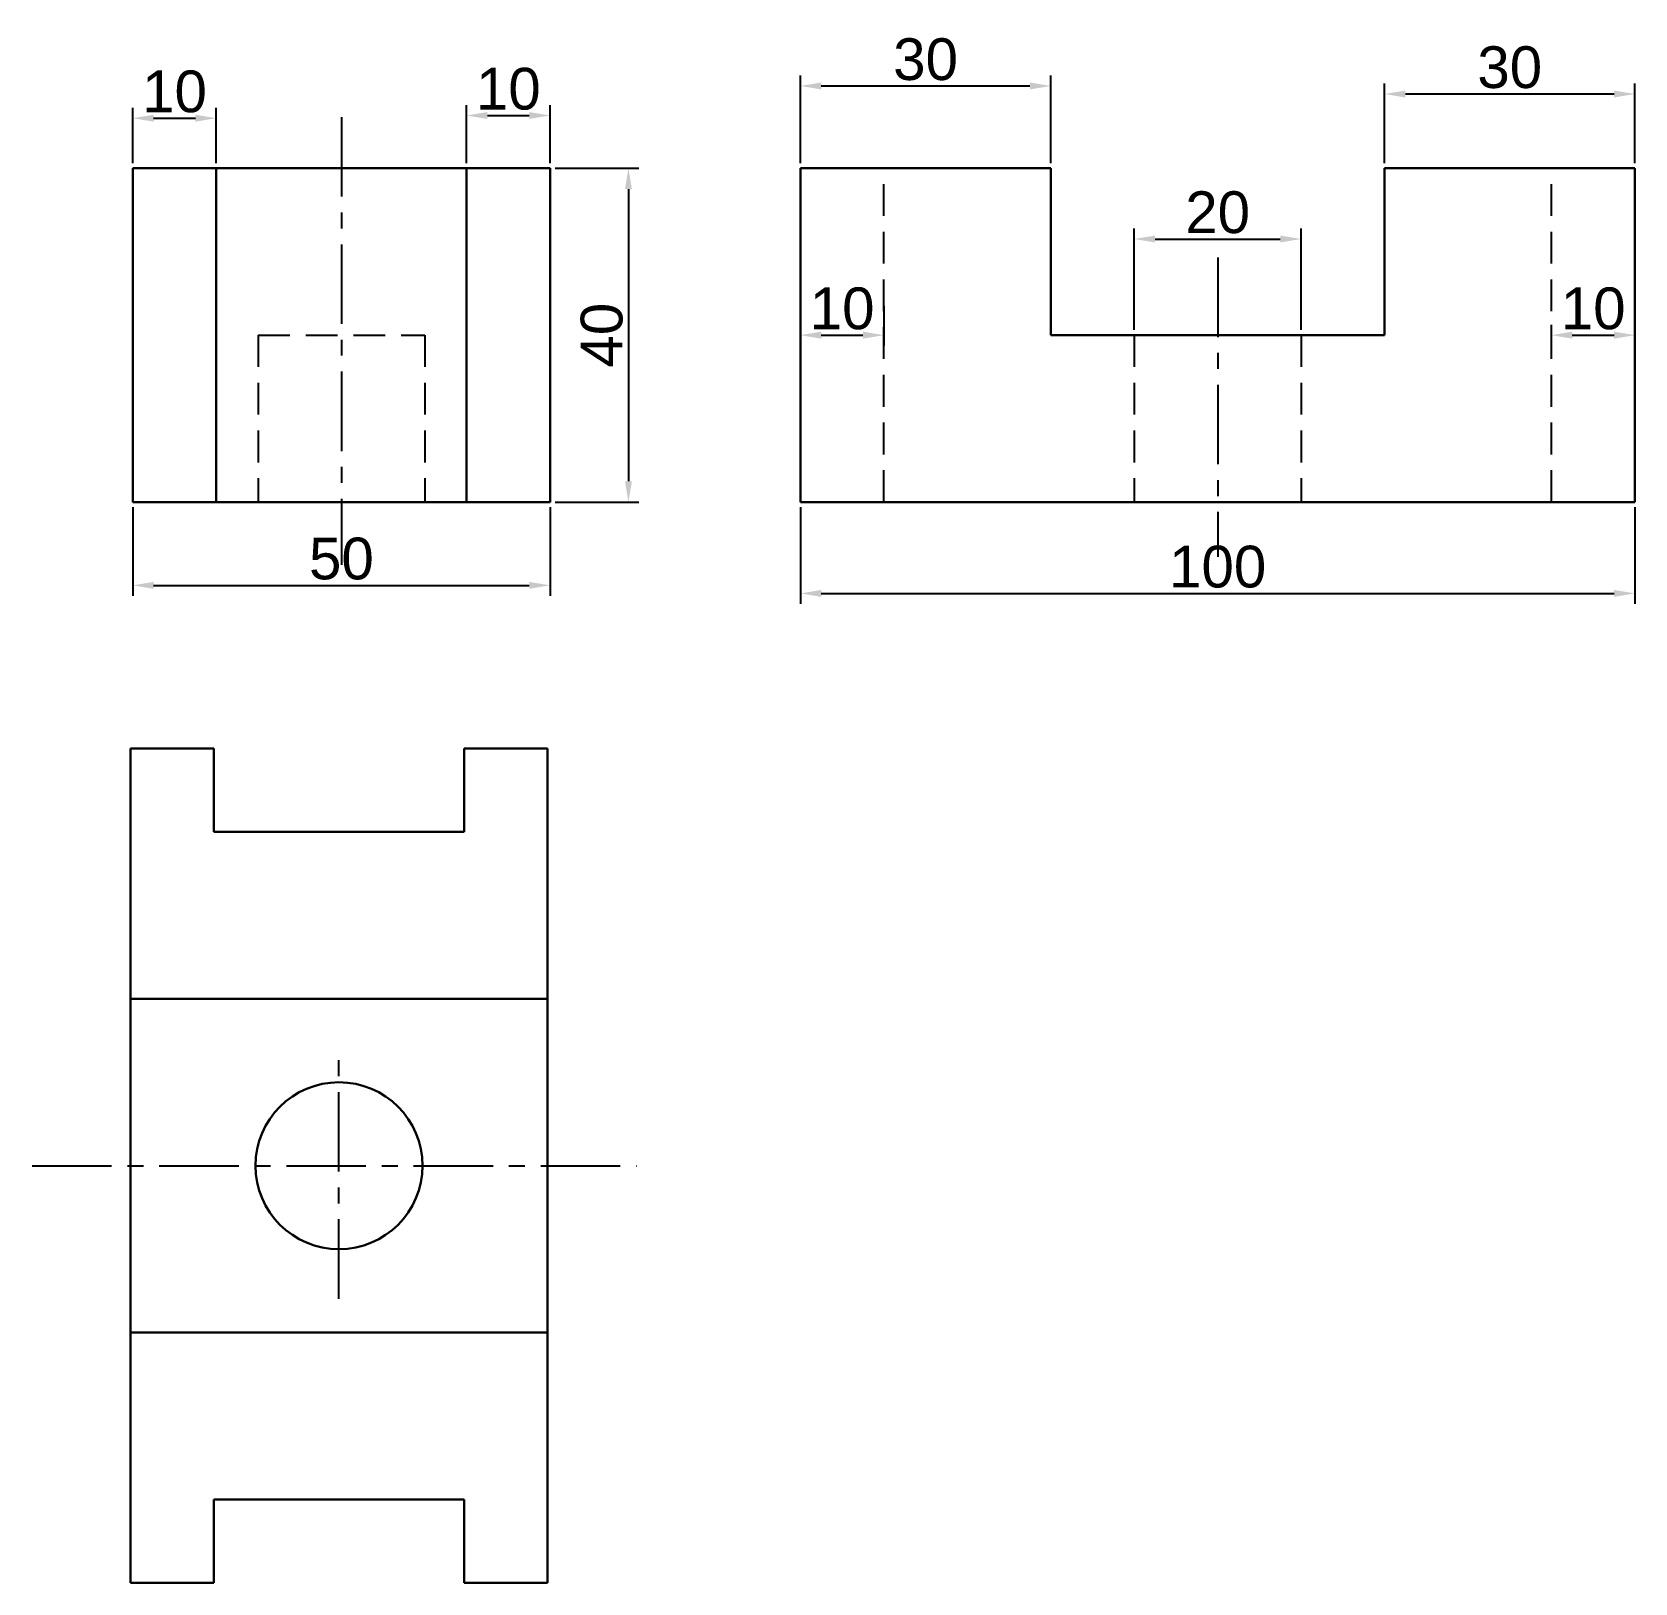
# Model space of a CAD drawing. Header units: millimetres. Extents: x 3234 to 3426, y 1697 to 1883.
import ezdxf

# ---------------------------------------------------------------- set-up
doc = ezdxf.new("R2010")
doc.units = ezdxf.units.MM
doc.header["$LTSCALE"] = 0.3
doc.linetypes.add('CENTER', pattern=[50.8, 31.75, -6.35, 6.35, -6.35])
doc.linetypes.add('DASHED', pattern=[19.05, 12.7, -6.35])
doc.styles.get("Standard").update_dxf_attribs({"font": 'arial.ttf'})
doc.dimstyles.new('ISO-25', dxfattribs={"dimtxt": 5, "dimasz": 2.5, "dimexe": 1.25, "dimexo": 0.625, "dimtad": 1, "dimtxsty": 'Standard', "dimcen": 2.5, "dimadec": 0, "dimazin": 0, "dimtfac": 1, "dimtmove": 0, "dimatfit": 3, "dimfxl": 1, "dimarcsym": 0})

# ---------------------------------------------------------------- blocks, each defined once
blk = doc.blocks.new('*D5')
at = {"color": 0, "lineweight": -2, "transparency": 16777216}
for p, q in [((3246.33, 1866.89), (3246.33, 1873.52)), ((3256.33, 1866.89), (3256.33, 1873.52)), ((3248.83, 1872.27), (3253.83, 1872.27))]:
    blk.add_line(p, q, dxfattribs=at)
at = {"color": 0, "transparency": 16777216}
for points in [[(3248.83, 1872.69), (3248.83, 1871.85), (3246.33, 1872.27)], [(3253.83, 1872.69), (3253.83, 1871.85), (3256.33, 1872.27)]]:
    blk.add_solid(points, dxfattribs=at)
at = {"layer": 'Defpoints', "color": 0, "transparency": 16777216}
for p in [(3256.33, 1872.27), (3246.33, 1866.27), (3256.33, 1866.27)]:
    blk.add_point(p, dxfattribs=at)
at = {"color": 0, "transparency": 16777216, "insert": (3251.33, 1875.45), "char_height": 5, "attachment_point": 5}
blk.add_mtext('10', dxfattribs=at)
blk = doc.blocks.new('*D6')
at = {"color": 0, "lineweight": -2, "transparency": 16777216}
for p, q in [((3246.33, 1825.64), (3246.33, 1815.04)), ((3296.33, 1825.64), (3296.33, 1815.04)), ((3248.83, 1816.29), (3293.83, 1816.29))]:
    blk.add_line(p, q, dxfattribs=at)
at = {"color": 0, "transparency": 16777216}
for points in [[(3248.83, 1816.7), (3248.83, 1815.87), (3246.33, 1816.29)], [(3293.83, 1816.7), (3293.83, 1815.87), (3296.33, 1816.29)]]:
    blk.add_solid(points, dxfattribs=at)
at = {"layer": 'Defpoints', "color": 0, "transparency": 16777216}
for p in [(3246.33, 1826.27), (3296.33, 1826.27), (3296.33, 1816.29)]:
    blk.add_point(p, dxfattribs=at)
at = {"color": 0, "transparency": 16777216, "insert": (3271.33, 1819.47), "char_height": 5, "attachment_point": 5}
blk.add_mtext('50', dxfattribs=at)
blk = doc.blocks.new('*D7')
at = {"color": 0, "lineweight": -2, "transparency": 16777216}
for p, q in [((3296.96, 1866.27), (3306.97, 1866.27)), ((3305.72, 1863.77), (3305.72, 1828.77)), ((3296.96, 1826.27), (3306.97, 1826.27))]:
    blk.add_line(p, q, dxfattribs=at)
at = {"color": 0, "transparency": 16777216}
for points in [[(3305.31, 1863.77), (3306.14, 1863.77), (3305.72, 1866.27)], [(3305.31, 1828.77), (3306.14, 1828.77), (3305.72, 1826.27)]]:
    blk.add_solid(points, dxfattribs=at)
at = {"layer": 'Defpoints', "color": 0, "transparency": 16777216}
for p in [(3296.33, 1866.27), (3296.33, 1826.27), (3305.72, 1826.27)]:
    blk.add_point(p, dxfattribs=at)
at = {"color": 0, "transparency": 16777216, "insert": (3302.54, 1846.27), "char_height": 5, "attachment_point": 5, "rotation": 90}
blk.add_mtext('40', dxfattribs=at)
blk = doc.blocks.new('*D8')
at = {"color": 0, "lineweight": -2, "transparency": 16777216}
for p, q in [((3326.33, 1825.64), (3326.33, 1814.07)), ((3426.33, 1825.64), (3426.33, 1814.07)), ((3328.83, 1815.32), (3423.83, 1815.32))]:
    blk.add_line(p, q, dxfattribs=at)
at = {"color": 0, "transparency": 16777216}
for points in [[(3328.83, 1815.74), (3328.83, 1814.91), (3326.33, 1815.32)], [(3423.83, 1815.74), (3423.83, 1814.91), (3426.33, 1815.32)]]:
    blk.add_solid(points, dxfattribs=at)
at = {"layer": 'Defpoints', "color": 0, "transparency": 16777216}
for p in [(3326.33, 1826.27), (3426.33, 1826.27), (3426.33, 1815.32)]:
    blk.add_point(p, dxfattribs=at)
at = {"color": 0, "transparency": 16777216, "insert": (3376.33, 1818.5), "char_height": 5, "attachment_point": 5}
blk.add_mtext('100', dxfattribs=at)
blk = doc.blocks.new('*D9')
at = {"color": 0, "lineweight": -2, "transparency": 16777216}
for p, q in [((3326.33, 1866.89), (3326.33, 1877.38)), ((3356.33, 1866.89), (3356.33, 1877.38)), ((3328.83, 1876.13), (3353.83, 1876.13))]:
    blk.add_line(p, q, dxfattribs=at)
at = {"color": 0, "transparency": 16777216}
for points in [[(3328.83, 1876.55), (3328.83, 1875.72), (3326.33, 1876.13)], [(3353.83, 1876.55), (3353.83, 1875.72), (3356.33, 1876.13)]]:
    blk.add_solid(points, dxfattribs=at)
at = {"layer": 'Defpoints', "color": 0, "transparency": 16777216}
for p in [(3356.33, 1876.13), (3326.33, 1866.27), (3356.33, 1866.27)]:
    blk.add_point(p, dxfattribs=at)
at = {"color": 0, "transparency": 16777216, "insert": (3341.33, 1879.31), "char_height": 5, "attachment_point": 5}
blk.add_mtext('30', dxfattribs=at)
blk = doc.blocks.new('*D10')
at = {"color": 0, "lineweight": -2, "transparency": 16777216}
for p, q in [((3396.33, 1866.89), (3396.33, 1876.42)), ((3398.83, 1875.17), (3423.83, 1875.17)), ((3426.33, 1866.89), (3426.33, 1876.42))]:
    blk.add_line(p, q, dxfattribs=at)
at = {"color": 0, "transparency": 16777216}
for points in [[(3398.83, 1875.58), (3398.83, 1874.75), (3396.33, 1875.17)], [(3423.83, 1875.58), (3423.83, 1874.75), (3426.33, 1875.17)]]:
    blk.add_solid(points, dxfattribs=at)
at = {"layer": 'Defpoints', "color": 0, "transparency": 16777216}
for p in [(3426.33, 1875.17), (3396.33, 1866.27), (3426.33, 1866.27)]:
    blk.add_point(p, dxfattribs=at)
at = {"color": 0, "transparency": 16777216, "insert": (3411.33, 1878.35), "char_height": 5, "attachment_point": 5}
blk.add_mtext('30', dxfattribs=at)
blk = doc.blocks.new('*D11')
at = {"color": 0, "lineweight": -2, "transparency": 16777216}
for p, q in [((3366.33, 1846.89), (3366.33, 1859.04)), ((3368.83, 1857.79), (3383.83, 1857.79)), ((3386.33, 1846.89), (3386.33, 1859.04))]:
    blk.add_line(p, q, dxfattribs=at)
at = {"color": 0, "transparency": 16777216}
for points in [[(3368.83, 1858.21), (3368.83, 1857.38), (3366.33, 1857.79)], [(3383.83, 1858.21), (3383.83, 1857.38), (3386.33, 1857.79)]]:
    blk.add_solid(points, dxfattribs=at)
at = {"layer": 'Defpoints', "color": 0, "transparency": 16777216}
for p in [(3386.33, 1857.79), (3366.33, 1846.27), (3386.33, 1846.27)]:
    blk.add_point(p, dxfattribs=at)
at = {"color": 0, "transparency": 16777216, "insert": (3376.33, 1860.97), "char_height": 5, "attachment_point": 5}
blk.add_mtext('20', dxfattribs=at)
blk = doc.blocks.new('*D12')
at = {"color": 0, "lineweight": -2, "transparency": 16777216}
for p, q in [((3286.33, 1866.89), (3286.33, 1873.84)), ((3296.33, 1866.89), (3296.33, 1873.84)), ((3288.83, 1872.59), (3293.83, 1872.59))]:
    blk.add_line(p, q, dxfattribs=at)
at = {"color": 0, "transparency": 16777216}
for points in [[(3288.83, 1873.01), (3288.83, 1872.18), (3286.33, 1872.59)], [(3293.83, 1873.01), (3293.83, 1872.18), (3296.33, 1872.59)]]:
    blk.add_solid(points, dxfattribs=at)
at = {"layer": 'Defpoints', "color": 0, "transparency": 16777216}
for p in [(3296.33, 1872.59), (3286.33, 1866.27), (3296.33, 1866.27)]:
    blk.add_point(p, dxfattribs=at)
at = {"color": 0, "transparency": 16777216, "insert": (3291.33, 1875.77), "char_height": 5, "attachment_point": 5}
blk.add_mtext('10', dxfattribs=at)
blk = doc.blocks.new('*D13')
at = {"color": 0, "lineweight": -2, "transparency": 16777216}
for p, q in [((3326.33, 1849.77), (3326.33, 1845.02)), ((3336.33, 1849.77), (3336.33, 1845.02)), ((3328.83, 1846.27), (3333.83, 1846.27))]:
    blk.add_line(p, q, dxfattribs=at)
at = {"color": 0, "transparency": 16777216}
for points in [[(3328.83, 1846.69), (3328.83, 1845.85), (3326.33, 1846.27)], [(3333.83, 1846.69), (3333.83, 1845.85), (3336.33, 1846.27)]]:
    blk.add_solid(points, dxfattribs=at)
at = {"layer": 'Defpoints', "color": 0, "transparency": 16777216}
for p in [(3326.33, 1850.39), (3336.33, 1850.39), (3336.33, 1846.27)]:
    blk.add_point(p, dxfattribs=at)
at = {"color": 0, "transparency": 16777216, "insert": (3331.33, 1849.45), "char_height": 5, "attachment_point": 5}
blk.add_mtext('10', dxfattribs=at)
blk = doc.blocks.new('*D14')
at = {"color": 0, "lineweight": -2, "transparency": 16777216}
for p, q in [((3416.33, 1846.89), (3416.33, 1847.52)), ((3418.83, 1846.27), (3423.83, 1846.27)), ((3426.33, 1846.89), (3426.33, 1847.52))]:
    blk.add_line(p, q, dxfattribs=at)
at = {"color": 0, "transparency": 16777216}
for points in [[(3418.83, 1846.69), (3418.83, 1845.85), (3416.33, 1846.27)], [(3423.83, 1846.69), (3423.83, 1845.85), (3426.33, 1846.27)]]:
    blk.add_solid(points, dxfattribs=at)
at = {"layer": 'Defpoints', "color": 0, "transparency": 16777216}
for p in [(3416.33, 1846.27), (3426.33, 1846.27), (3426.33, 1846.27)]:
    blk.add_point(p, dxfattribs=at)
at = {"color": 0, "transparency": 16777216, "insert": (3421.33, 1849.45), "char_height": 5, "attachment_point": 5}
blk.add_mtext('10', dxfattribs=at)

msp = doc.modelspace()

# ---------------------------------------------------------------- linework, layer by layer
at = {"linetype": 'CENTER'}
for p, q in [((3271.334, 1872.392), (3271.334, 1818.738)), ((3376.334, 1855.566), (3376.334, 1819.691)), ((3271.04, 1730.797), (3271.04, 1760.957)), ((3234.259, 1746.741), (3306.698, 1746.741))]:
    msp.add_line(p, q, dxfattribs=at)
at = {"lineweight": 30}
for p, q in [((3246.334, 1826.27), (3246.334, 1866.27)), ((3246.334, 1866.27), (3296.334, 1866.27)), ((3256.334, 1826.27), (3256.334, 1866.27)), ((3286.334, 1866.27), (3286.334, 1826.27)), ((3296.334, 1866.27), (3296.334, 1826.27)), ((3326.334, 1826.27), (3326.334, 1866.27)), ((3326.334, 1866.27), (3356.334, 1866.27)), ((3356.334, 1866.27), (3356.334, 1846.27)), ((3426.334, 1866.27), (3396.334, 1866.27)), ((3396.334, 1846.27), (3396.334, 1866.27)), ((3426.334, 1826.27), (3426.334, 1866.27)), ((3356.334, 1846.27), (3366.334, 1846.27)), ((3366.334, 1846.27), (3386.334, 1846.27)), ((3396.334, 1846.27), (3386.334, 1846.27)), ((3296.334, 1826.27), (3246.334, 1826.27)), ((3326.334, 1826.27), (3426.334, 1826.27)), ((3246.04, 1696.741), (3246.04, 1796.741)), ((3246.04, 1796.741), (3256.04, 1796.741)), ((3256.04, 1786.741), (3256.04, 1796.741)), ((3286.04, 1796.741), (3296.04, 1796.741)), ((3286.04, 1786.741), (3286.04, 1796.741)), ((3296.04, 1796.741), (3296.04, 1696.741)), ((3256.04, 1786.741), (3286.04, 1786.741)), ((3246.04, 1766.741), (3296.04, 1766.741)), ((3246.04, 1726.741), (3296.04, 1726.741)), ((3256.04, 1706.741), (3286.04, 1706.741)), ((3256.04, 1706.741), (3256.04, 1696.741)), ((3286.04, 1706.741), (3286.04, 1696.741)), ((3256.04, 1696.741), (3246.04, 1696.741)), ((3296.04, 1696.741), (3286.04, 1696.741))]:
    msp.add_line(p, q, dxfattribs=at)
at = {"linetype": 'DASHED'}
for p, q in [((3336.334, 1826.27), (3336.334, 1866.27)), ((3416.334, 1826.27), (3416.334, 1866.27)), ((3261.334, 1846.27), (3261.334, 1826.27)), ((3261.334, 1846.27), (3281.334, 1846.27)), ((3281.334, 1846.27), (3281.334, 1826.27)), ((3366.334, 1846.27), (3366.334, 1826.27)), ((3386.334, 1846.27), (3386.334, 1826.27))]:
    msp.add_line(p, q, dxfattribs=at)
at = {"lineweight": 30}
msp.add_circle((3271.04, 1746.741), 10, dxfattribs=at)

# ---------------------------------------------------------------- dimensions: what is measured, and where the dimension line sits
for base, p1, p2, picture, middle in [((3356.334, 1876.132), (3326.334, 1866.27), (3356.334, 1866.27), '*D9', (3341.334, 1879.311)), ((3426.334, 1875.166), (3396.334, 1866.27), (3426.334, 1866.27), '*D10', (3411.334, 1878.346)), ((3256.334, 1872.271), (3246.334, 1866.27), (3256.334, 1866.27), '*D5', (3251.334, 1875.449)), ((3296.334, 1872.593), (3286.334, 1866.27), (3296.334, 1866.27), '*D12', (3291.334, 1875.77)), ((3386.334, 1857.792), (3366.334, 1846.27), (3386.334, 1846.27), '*D11', (3376.334, 1860.97)), ((3336.334, 1846.27), (3326.334, 1850.392), (3336.334, 1850.392), '*D13', (3331.334, 1849.448)), ((3426.334, 1846.27), (3416.334, 1846.27), (3426.334, 1846.27), '*D14', (3421.334, 1849.448)), ((3296.334, 1816.287), (3246.334, 1826.27), (3296.334, 1826.27), '*D6', (3271.334, 1819.465)), ((3426.334, 1815.322), (3326.334, 1826.27), (3426.334, 1826.27), '*D8', (3376.334, 1818.5))]:
    dim = msp.add_linear_dim(base=base, p1=p1, p2=p2, dimstyle='ISO-25')
    dim.commit()
    dim.dimension.update_dxf_attribs({"geometry": picture, "text_midpoint": middle})
dim = msp.add_linear_dim(base=(3305.722, 1826.27), p1=(3296.334, 1866.27), p2=(3296.334, 1826.27), angle=90, dimstyle='ISO-25')
dim.commit()
dim.dimension.update_dxf_attribs({"geometry": '*D7', "text_midpoint": (3302.544, 1846.27)})

doc.saveas('drawing.dxf')
